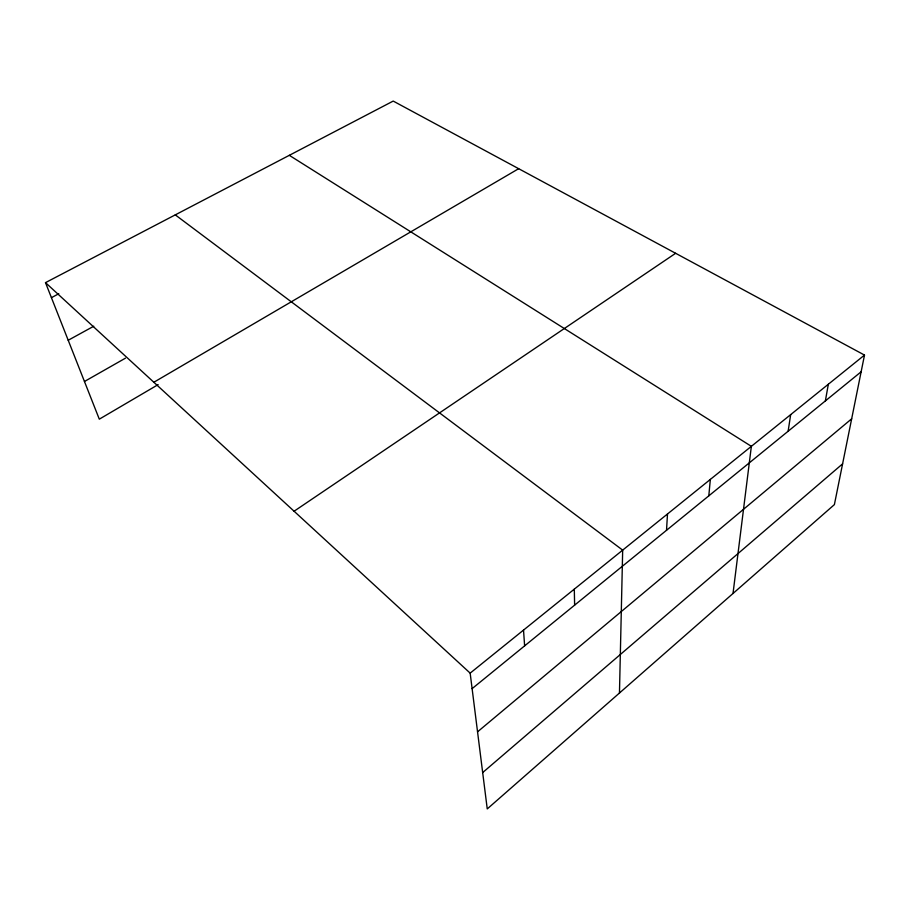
<?xml version="1.0" encoding="UTF-8"?>
<svg xmlns="http://www.w3.org/2000/svg" width="910" height="910" viewBox="0 0 910 910"><rect width="100%" height="100%" fill="white"/><g stroke="black" fill="none" stroke-linecap="round" stroke-linejoin="round"><path stroke-width="1.36" d="M619.46 693.022L622.679 550.129L175.277 214.874M666.518 530.303L667.496 513.979M708.799 495.859L710.346 479.411M733.016 593.479L751.364 446.332L289.323 155.326M788.128 431.249L790.665 414.63M825.37 400.912L828.339 384.248M864.5 355.082L834.39 504.606L487.248 808.922L470.163 673.138L45.5 282.635L393.211 101.078L864.5 355.082L470.163 673.138M482.675 772.579L842.603 463.861M477.545 731.833L851.669 418.805M472.108 688.642L861.133 371.78M294.089 511.227L675.63 253.287M158.124 384.623L99.304 419.169L45.5 282.635M153.835 382.268L518.666 168.691M84.459 381.495L125.478 358.153M68.204 340.26L93.753 326.235M51.415 297.661L58.786 293.759M523.523 630.107L524.626 645.872M574.301 589.145L574.631 605.139"/></g></svg>
